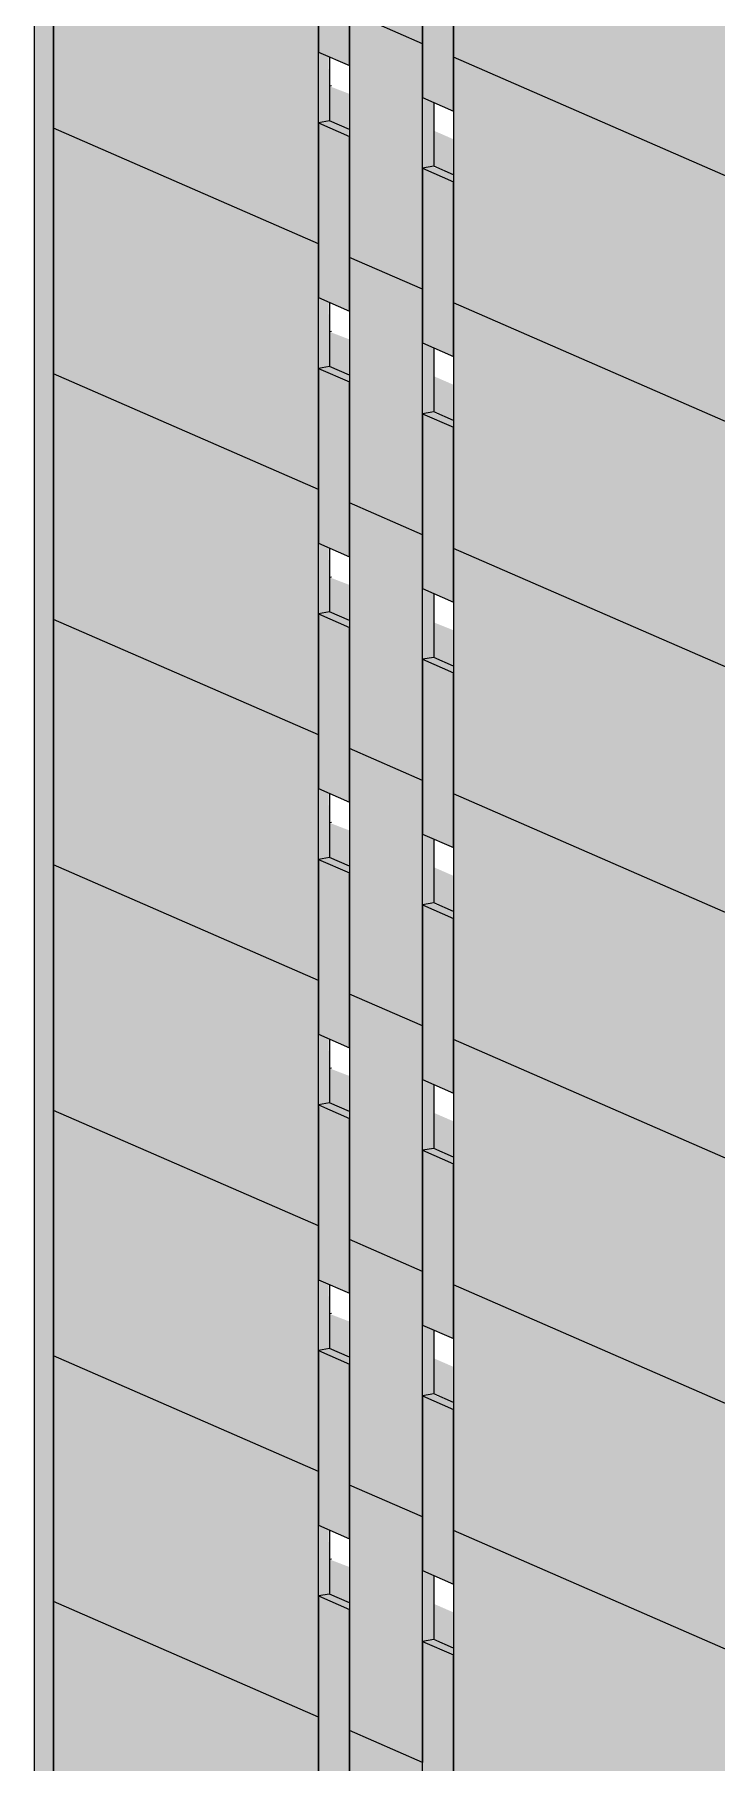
# Model space of a CAD drawing. Header units: centimetres. Extents: x -2102 to 22188, y -1637 to 88376.
# Drawn here: x 16458 to 17228, y 79714 to 81664 of the extents above; entities that cross this region are included whole.
import ezdxf

# ---------------------------------------------------------------- set-up
doc = ezdxf.new("R2010")
doc.units = ezdxf.units.CM
for name, color, linetype, lineweight in [('A-FLOR', 7, 'Continuous', 18), ('S-BEAM', 7, 'Continuous', 18), ('S-COLS', 7, 'Continuous', 18)]:
    doc.layers.add(name, color=color, linetype=linetype, lineweight=lineweight)

msp = doc.modelspace()

# ---------------------------------------------------------------- hatches: boundary and pattern name
at = {"layer": 'A-FLOR', "true_color": 0xbfbfbf}
h = msp.add_hatch(color=9, dxfattribs=at)
h.paths.add_polyline_path([(18161.48, 81470.72), (18161.48, 81582.68), (18141.27, 81591.49), (18050.51, 81575.9), (18050.51, 81519.1), (18117.23, 81490.01)], flags=0)
h.paths.add_polyline_path([(16931.22, 81505.37), (16931.22, 81545.61), (16908.8, 81555.38), (16908.8, 81515.14), (16931.17, 81505.39)], flags=0)
h.paths.add_polyline_path([(16813.7, 81556.61), (16813.7, 81596.85), (16791.34, 81605.4), (16791.34, 81566.36), (16806.64, 81559.68)], flags=0)
h.paths.add_polyline_path([(19459.62, 81673.54), (19459.62, 81817.95), (19272.4, 81785.79), (19272.4, 81755.17), (19438.65, 81682.69)], flags=0)
h.paths.add_polyline_path([(19578.09, 81695.65), (19747.65, 81724.78), (19578.09, 81798.71), (19578.09, 81714.02)], flags=0)
h = msp.add_hatch(color=9, dxfattribs=at)
h.paths.add_polyline_path([(18161.48, 81193.72), (18161.48, 81305.68), (18141.27, 81314.48), (18050.51, 81298.89), (18050.51, 81242.1), (18117.23, 81213.01)], flags=0)
h.paths.add_polyline_path([(16931.22, 81228.36), (16931.22, 81268.6), (16908.8, 81278.38), (16908.8, 81238.14), (16931.17, 81228.39)], flags=0)
h.paths.add_polyline_path([(16813.7, 81279.6), (16813.7, 81319.84), (16791.34, 81328.39), (16791.34, 81289.35), (16806.64, 81282.68)], flags=0)
h.paths.add_polyline_path([(19459.62, 81396.53), (19459.62, 81540.94), (19222.01, 81500.13), (19429.04, 81409.87)], flags=0)
h.paths.add_polyline_path([(19578.09, 81418.65), (19747.65, 81447.77), (19578.09, 81521.7), (19578.09, 81437.01)], flags=0)
h = msp.add_hatch(color=9, dxfattribs=at)
h.paths.add_polyline_path([(18161.48, 80916.71), (18161.48, 81028.67), (18141.27, 81037.48), (18050.51, 81021.89), (18050.51, 80965.09), (18117.23, 80936)], flags=0)
h.paths.add_polyline_path([(16931.22, 80951.36), (16931.22, 80991.6), (16908.8, 81000.64), (16908.8, 80961.13), (16931.17, 80951.38)], flags=0)
h.paths.add_polyline_path([(16813.7, 81002.59), (16813.7, 81042.83), (16791.34, 81051.39), (16791.34, 81012.35), (16806.64, 81005.67)], flags=0)
h.paths.add_polyline_path([(19459.62, 81119.53), (19459.62, 81252.94), (19240.11, 81215.23), (19419.43, 81137.05)], flags=0)
h.paths.add_polyline_path([(19578.09, 81141.64), (19747.65, 81170.77), (19578.09, 81244.69), (19578.09, 81160.01)], flags=0)
h = msp.add_hatch(color=9, dxfattribs=at)
h.paths.add_polyline_path([(18161.48, 80639.71), (18161.48, 80751.66), (18141.27, 80760.47), (18050.51, 80744.88), (18050.51, 80688.09), (18117.23, 80658.99)], flags=0)
h.paths.add_polyline_path([(16931.22, 80674.35), (16931.22, 80714.59), (16908.8, 80724.37), (16908.8, 80684.13), (16931.17, 80674.38)], flags=0)
h.paths.add_polyline_path([(16813.7, 80725.59), (16813.7, 80765.83), (16791.34, 80774.38), (16791.34, 80735.34), (16808.57, 80727.83)], flags=0)
h.paths.add_polyline_path([(19459.62, 80842.52), (19459.62, 80975.93), (19272.4, 80943.77), (19272.4, 80924.15), (19413.51, 80862.62)], flags=0)
h.paths.add_polyline_path([(19578.09, 80864.63), (19747.65, 80893.76), (19578.09, 80967.69), (19578.09, 80883)], flags=0)
h = msp.add_hatch(color=9, dxfattribs=at)
h.paths.add_polyline_path([(18161.48, 80362.7), (18161.48, 80474.66), (18141.28, 80483.47), (18050.51, 80467.88), (18050.51, 80411.08), (18117.23, 80381.99)], flags=0)
h.paths.add_polyline_path([(16931.22, 80397.35), (16931.22, 80437.59), (16908.8, 80447.36), (16908.8, 80407.12), (16931.17, 80397.37)], flags=0)
h.paths.add_polyline_path([(16813.7, 80448.58), (16813.7, 80488.82), (16791.34, 80497.38), (16791.34, 80458.34), (16810.55, 80449.96)], flags=0)
h.paths.add_polyline_path([(19459.62, 80565.52), (19459.62, 80709.93), (19272.4, 80677.77), (19272.4, 80647.14), (19413.51, 80585.62)], flags=0)
h.paths.add_polyline_path([(19578.09, 80587.63), (19747.65, 80616.76), (19578.09, 80690.68), (19578.09, 80591.42)], flags=0)
h = msp.add_hatch(color=9, dxfattribs=at)
h.paths.add_polyline_path([(18161.48, 80085.69), (18161.48, 80197.65), (18141.27, 80206.46), (18050.51, 80190.87), (18050.51, 80134.08), (18117.23, 80104.98)], flags=0)
h.paths.add_polyline_path([(16931.22, 80120.34), (16931.22, 80160.58), (16908.8, 80170.36), (16908.8, 80130.12), (16931.17, 80120.37)], flags=0)
h.paths.add_polyline_path([(16813.7, 80171.58), (16813.7, 80211.82), (16791.34, 80220.37), (16791.34, 80181.33), (16810.55, 80172.95)], flags=0)
h.paths.add_polyline_path([(19459.62, 80288.51), (19459.62, 80432.92), (19272.4, 80400.76), (19272.4, 80370.14), (19413.51, 80308.61)], flags=0)
h.paths.add_polyline_path([(19578.09, 80310.62), (19747.65, 80339.75), (19578.09, 80413.68), (19578.09, 80318.6)], flags=0)
h = msp.add_hatch(color=9, dxfattribs=at)
h.paths.add_polyline_path([(18161.48, 79808.69), (18161.48, 79920.65), (18141.27, 79929.46), (18050.51, 79913.86), (18050.51, 79857.07), (18117.23, 79827.98)], flags=0)
h.paths.add_polyline_path([(16931.22, 79843.34), (16931.22, 79883.58), (16908.8, 79893.35), (16908.8, 79853.11), (16931.17, 79843.36)], flags=0)
h.paths.add_polyline_path([(16813.7, 79894.57), (16813.7, 79934.81), (16791.34, 79943.36), (16791.34, 79904.32), (16810.55, 79895.95)], flags=0)
h.paths.add_polyline_path([(19459.62, 80011.51), (19459.62, 80155.92), (19272.4, 80123.76), (19272.4, 80093.13), (19413.51, 80031.61)], flags=0)
h.paths.add_polyline_path([(19578.09, 80033.62), (19747.65, 80062.75), (19578.09, 80136.67), (19578.09, 80045.79)], flags=0)
at = {"layer": 'S-BEAM', "true_color": 0xbfbfbf}
for points in [[(16813.7, 81628.72), (16813.7, 81825.89), (16778.63, 81841.18), (16778.63, 81644.01), (16806.64, 81631.79)], [(16931.17, 81577.5), (16931.17, 81774.68), (16896.1, 81789.97), (16896.1, 81592.79), (16908.8, 81587.25)], [(16931.17, 81577.5), (16931.22, 81577.51), (16931.17, 81605.74)], [(16813.7, 81548.88), (16813.7, 81556.61), (16791.34, 81566.36), (16778.63, 81564.18), (16808.7, 81551.07)], [(16813.7, 81351.71), (16813.7, 81548.88), (16778.63, 81564.18), (16778.63, 81367), (16806.64, 81354.79)], [(16931.17, 81497.67), (16931.22, 81497.86), (16931.17, 81505.39), (16906.91, 81514.82), (16896.1, 81512.96), (16926.16, 81499.85)], [(16931.17, 81300.5), (16931.17, 81497.67), (16896.1, 81512.96), (16896.1, 81315.79), (16908.8, 81310.25)], [(16931.17, 81300.5), (16931.22, 81300.51), (16931.17, 81328.73)], [(16813.7, 81271.88), (16813.7, 81279.6), (16791.34, 81289.35), (16778.63, 81287.17), (16810.07, 81273.46)], [(16813.7, 81074.7), (16813.7, 81271.88), (16778.63, 81287.17), (16778.63, 81090), (16806.64, 81077.78)], [(16931.17, 81220.67), (16931.22, 81220.85), (16931.17, 81228.39), (16906.91, 81237.81), (16896.1, 81235.96), (16926.16, 81222.85)], [(16931.17, 81023.49), (16931.17, 81220.67), (16896.1, 81235.96), (16896.1, 81038.78), (16908.8, 81033.24)], [(16931.17, 81023.49), (16931.22, 81023.5), (16931.17, 81051.73)], [(16813.7, 80994.87), (16813.7, 81002.59), (16791.34, 81012.35), (16778.63, 81010.16), (16808.7, 80997.06)], [(16813.7, 80797.7), (16813.7, 80994.87), (16778.63, 81010.16), (16778.63, 80812.99), (16806.64, 80800.78)], [(16931.17, 80943.66), (16931.22, 80943.84), (16931.17, 80951.38), (16906.91, 80960.81), (16896.1, 80958.95), (16926.16, 80945.84)], [(16931.17, 80746.49), (16931.17, 80943.66), (16896.1, 80958.95), (16896.1, 80761.78), (16908.8, 80756.24)], [(16931.17, 80746.49), (16931.22, 80746.5), (16931.17, 80775.31)], [(16813.7, 80717.87), (16813.7, 80725.59), (16791.34, 80735.34), (16778.63, 80733.16), (16808.7, 80720.05)], [(16813.7, 80520.69), (16813.7, 80717.87), (16778.63, 80733.16), (16778.63, 80535.98), (16807.92, 80523.22)], [(16931.17, 80666.65), (16931.22, 80666.84), (16931.17, 80674.38), (16906.91, 80683.8), (16896.1, 80681.94), (16926.16, 80668.84)], [(16931.17, 80469.48), (16931.17, 80666.65), (16896.1, 80681.94), (16896.1, 80484.77), (16908.8, 80479.23)], [(16931.17, 80469.48), (16931.22, 80469.49), (16931.17, 80498.31)], [(16813.7, 80440.86), (16813.7, 80448.58), (16791.34, 80458.34), (16778.63, 80456.15), (16808.7, 80443.04)], [(16813.7, 80243.69), (16813.7, 80440.86), (16778.63, 80455.01), (16778.63, 80258.98), (16806.64, 80246.77)], [(16931.17, 80389.65), (16931.22, 80389.83), (16931.17, 80397.37), (16906.91, 80406.8), (16896.1, 80404.94), (16928.09, 80390.99)], [(16931.17, 80192.48), (16931.17, 80389.65), (16896.1, 80404.94), (16896.1, 80207.77), (16908.8, 80202.23)], [(16931.17, 80192.48), (16931.22, 80192.48), (16931.17, 80221.3)], [(16813.7, 80163.86), (16813.7, 80171.58), (16791.34, 80181.33), (16778.63, 80179.15), (16808.7, 80166.04)], [(16813.7, 79966.68), (16813.7, 80163.86), (16778.63, 80179.15), (16778.63, 79981.97), (16806.64, 79969.76)], [(16931.17, 80112.64), (16931.22, 80112.83), (16930.69, 80120.57), (16906.91, 80129.79), (16896.1, 80127.93), (16928.09, 80113.99)], [(16931.17, 79915.47), (16931.17, 80112.64), (16896.1, 80127.93), (16896.1, 79930.76), (16908.8, 79925.22)], [(16931.17, 79915.47), (16931.22, 79915.48), (16931.17, 79944.3)], [(16813.7, 79886.85), (16813.7, 79894.57), (16791.34, 79904.32), (16778.63, 79902.14), (16808.7, 79889.03)], [(16813.7, 79689.68), (16813.7, 79886.85), (16778.63, 79902.14), (16778.63, 79704.97), (16806.64, 79692.75)], [(16931.17, 79835.64), (16931.22, 79835.82), (16930.69, 79843.57), (16906.91, 79852.79), (16896.1, 79850.93), (16928.09, 79836.98)], [(16931.17, 79638.46), (16931.17, 79835.64), (16896.1, 79850.93), (16896.1, 79653.75), (16908.8, 79648.22)]]:
    msp.add_hatch(color=9, dxfattribs=at).paths.add_polyline_path(points, flags=0)
at = {"layer": 'S-COLS', "true_color": 0x0080ff}
msp.add_hatch(color=150, dxfattribs=at).paths.add_polyline_path([(16479.57, 77958.83), (16479.52, 84264.58), (16458.3, 84273.83), (16458.3, 77968.1)], flags=0)
at = {"layer": 'S-COLS', "true_color": 0xc0c0c0}
for points in [[(16896.1, 81653.39), (16896.1, 81930.39), (16813.7, 81966.32), (16813.7, 81689.31), (16891.52, 81655.38)], [(17250.18, 81499.02), (17250.18, 81776.02), (16931.22, 81915.08), (16931.22, 81638.08), (17141.78, 81546.28)], [(16778.63, 81427.6), (16778.63, 81704.6), (16479.57, 81834.99), (16479.57, 81557.98), (16773.63, 81429.78)], [(16896.1, 81376.38), (16896.1, 81653.39), (16813.7, 81689.31), (16813.7, 81412.31), (16891.52, 81378.38)], [(16778.63, 81564.18), (16791.34, 81566.36), (16790.22, 81638.96), (16778.63, 81644.01), (16778.63, 81566.36)], [(17250.18, 81222.01), (17250.18, 81499.02), (16931.22, 81638.08), (16931.22, 81361.07), (17132.17, 81273.46)], [(16896.1, 81512.96), (16908.8, 81515.14), (16908.8, 81587.25), (16896.1, 81592.79), (16896.1, 81515.14)], [(16778.63, 81150.59), (16778.63, 81427.6), (16479.57, 81557.98), (16479.57, 81280.98), (16773.63, 81152.77)], [(16896.1, 81099.38), (16896.1, 81376.38), (16813.7, 81412.31), (16813.7, 81135.3), (16891.52, 81101.37)], [(16778.63, 81287.17), (16791.34, 81289.35), (16790.22, 81361.95), (16778.63, 81367), (16778.63, 81289.35)], [(17250.18, 80945), (17250.18, 81222.01), (16931.22, 81361.07), (16931.22, 81084.06), (17122.56, 81000.64)], [(16896.1, 81235.96), (16908.8, 81238.14), (16908.8, 81310.25), (16896.1, 81315.79), (16896.1, 81238.14)], [(16778.63, 80873.58), (16778.63, 81150.59), (16479.57, 81280.98), (16479.57, 81003.97), (16773.63, 80875.77)], [(16896.1, 80822.37), (16896.1, 81099.38), (16813.7, 81135.3), (16813.7, 80858.29), (16891.52, 80824.37)], [(16778.63, 81010.16), (16791.34, 81012.35), (16790.22, 81084.94), (16778.63, 81090), (16778.63, 81012.35)], [(17250.18, 80668), (17250.18, 80945), (16931.22, 81084.06), (16931.22, 80807.06), (17112.95, 80727.83)], [(16896.1, 80958.95), (16908.8, 80961.13), (16908.8, 81033.24), (16896.1, 81038.78), (16896.1, 80961.13)], [(16778.63, 80596.58), (16778.63, 80873.58), (16479.57, 81003.97), (16479.57, 80726.96), (16773.63, 80598.76)], [(16896.1, 80545.37), (16896.1, 80822.37), (16813.7, 80858.29), (16813.7, 80581.29), (16891.52, 80547.36)], [(16778.63, 80733.16), (16791.34, 80735.34), (16790.22, 80807.94), (16778.63, 80812.99), (16778.63, 80735.34)], [(17250.18, 80390.99), (17250.18, 80668), (16931.22, 80807.06), (16931.22, 80530.05), (17107.44, 80453.23)], [(16896.1, 80681.94), (16908.8, 80684.13), (16908.8, 80756.24), (16896.1, 80761.78), (16896.1, 80684.13)], [(16778.63, 80319.57), (16778.63, 80596.58), (16479.57, 80726.96), (16479.57, 80449.96), (16773.63, 80321.76)], [(16896.1, 80268.36), (16896.1, 80545.37), (16813.7, 80581.29), (16813.7, 80304.28), (16891.52, 80270.35)], [(16778.63, 80456.15), (16791.34, 80458.34), (16790.22, 80530.93), (16778.63, 80535.98), (16778.63, 80458.34)], [(17250.18, 80113.99), (17250.18, 80390.99), (16931.22, 80530.05), (16931.22, 80253.05), (17107.44, 80176.22)], [(16896.1, 80404.94), (16908.8, 80407.12), (16908.8, 80479.23), (16896.1, 80484.77), (16896.1, 80407.12)], [(16778.63, 80042.57), (16778.63, 80319.57), (16479.57, 80449.96), (16479.57, 80172.95), (16773.63, 80044.75)], [(16896.1, 79991.36), (16896.1, 80268.36), (16813.7, 80304.28), (16813.7, 80027.28), (16891.52, 79993.35)], [(16778.63, 80179.15), (16791.34, 80182.2), (16790.22, 80253.93), (16778.63, 80258.98), (16778.63, 80181.33)], [(17250.18, 79836.98), (17250.18, 80113.99), (16931.22, 80253.05), (16931.22, 79976.04), (17107.44, 79899.21)], [(16896.1, 80127.93), (16908.8, 80130.12), (16908.8, 80202.23), (16896.1, 80207.77), (16896.1, 80130.12)], [(16778.63, 79765.56), (16778.63, 80042.57), (16479.57, 80172.95), (16479.57, 79895.95), (16773.63, 79767.74)], [(16896.1, 79714.35), (16896.1, 79991.36), (16813.7, 80027.28), (16813.7, 79750.27), (16891.52, 79716.34)], [(16778.63, 79902.14), (16791.34, 79904.32), (16790.22, 79976.92), (16778.63, 79981.97), (16778.63, 79904.32)], [(17250.17, 79559.98), (17250.18, 79836.98), (16931.22, 79976.04), (16931.22, 79699.04), (17244.97, 79562.25)], [(16896.1, 79850.93), (16908.8, 79853.11), (16908.8, 79925.22), (16896.1, 79930.76), (16896.1, 79853.11)], [(16778.63, 79488.56), (16778.63, 79765.56), (16479.57, 79895.95), (16479.57, 79618.94), (16773.63, 79490.74)], [(16896.1, 79437.34), (16896.1, 79714.35), (16813.7, 79750.27), (16813.7, 79473.27), (16891.52, 79439.34)]]:
    msp.add_hatch(color=9, dxfattribs=at).paths.add_polyline_path(points, flags=0)

# ---------------------------------------------------------------- linework, layer by layer
at = {"layer": 'A-FLOR', "lineweight": 9}
for p, q in [((16793.31, 81605.74), (16791.34, 81605.4)), ((16793.31, 81328.73), (16791.34, 81328.39)), ((16793.31, 81051.73), (16791.34, 81051.39)), ((16793.31, 80774.72), (16791.34, 80774.38)), ((16793.31, 80497.71), (16791.34, 80497.38)), ((16793.31, 80220.71), (16791.34, 80220.37)), ((16793.31, 79943.7), (16791.34, 79943.36))]:
    msp.add_line(p, q, dxfattribs=at)
at = {"layer": 'S-BEAM', "lineweight": 9}
for p, q in [((16896.1, 81789.97), (16896.1, 81653.39)), ((16931.17, 81577.5), (16931.17, 81774.68)), ((16778.63, 81704.6), (16778.63, 81644.01)), ((16813.7, 81628.72), (16813.7, 81689.31)), ((16778.63, 81644.01), (16813.7, 81628.72)), ((16896.1, 81653.39), (16896.1, 81592.79)), ((16896.1, 81592.79), (16931.17, 81577.5)), ((16791.34, 81566.36), (16778.63, 81564.18)), ((16778.63, 81564.18), (16813.7, 81548.88)), ((16778.63, 81564.18), (16778.63, 81427.6)), ((16813.7, 81556.61), (16791.34, 81566.36)), ((16813.7, 81412.31), (16813.7, 81548.88)), ((16908.8, 81515.14), (16896.1, 81512.96)), ((16896.1, 81512.96), (16931.17, 81497.67)), ((16896.1, 81512.96), (16896.1, 81376.38)), ((16931.22, 81505.37), (16908.8, 81515.14)), ((16931.17, 81300.5), (16931.17, 81497.67)), ((16778.63, 81427.6), (16778.63, 81367)), ((16813.7, 81351.71), (16813.7, 81412.31)), ((16896.1, 81376.38), (16896.1, 81315.79)), ((16778.63, 81367), (16813.7, 81351.71)), ((16896.1, 81315.79), (16931.17, 81300.5)), ((16791.34, 81289.35), (16778.63, 81287.17)), ((16778.63, 81287.17), (16813.7, 81271.88)), ((16778.63, 81287.17), (16778.63, 81150.59)), ((16813.7, 81279.6), (16791.34, 81289.35)), ((16813.7, 81135.3), (16813.7, 81271.88)), ((16908.8, 81238.14), (16896.1, 81235.96)), ((16896.1, 81235.96), (16931.17, 81220.67)), ((16896.1, 81235.96), (16896.1, 81099.38)), ((16931.22, 81228.36), (16908.8, 81238.14)), ((16931.17, 81023.49), (16931.17, 81220.67)), ((16778.63, 81150.59), (16778.63, 81090)), ((16813.7, 81074.7), (16813.7, 81135.3)), ((16896.1, 81099.38), (16896.1, 81038.78)), ((16778.63, 81090), (16813.7, 81074.7)), ((16896.1, 81038.78), (16931.17, 81023.49)), ((16791.34, 81012.35), (16778.63, 81010.16)), ((16778.63, 81010.16), (16813.7, 80994.87)), ((16778.63, 81010.16), (16778.63, 80873.58)), ((16813.7, 81002.59), (16791.34, 81012.35)), ((16813.7, 80858.29), (16813.7, 80994.87)), ((16908.8, 80961.13), (16896.1, 80958.95)), ((16931.22, 80951.36), (16908.8, 80961.13)), ((16896.1, 80958.95), (16931.17, 80943.66)), ((16896.1, 80958.95), (16896.1, 80822.37)), ((16931.17, 80746.49), (16931.17, 80943.66)), ((16778.63, 80873.58), (16778.63, 80812.99)), ((16813.7, 80797.7), (16813.7, 80858.29)), ((16778.63, 80812.99), (16813.7, 80797.7)), ((16896.1, 80822.37), (16896.1, 80761.78)), ((16896.1, 80761.78), (16931.17, 80746.49)), ((16791.34, 80735.34), (16778.63, 80733.16)), ((16778.63, 80733.16), (16813.7, 80717.87)), ((16778.63, 80733.16), (16778.63, 80596.58)), ((16813.7, 80725.59), (16791.34, 80735.34)), ((16813.7, 80581.29), (16813.7, 80717.87)), ((16908.8, 80684.13), (16896.1, 80681.94)), ((16896.1, 80681.94), (16931.17, 80666.65)), ((16896.1, 80681.94), (16896.1, 80545.37)), ((16931.22, 80674.35), (16908.8, 80684.13)), ((16931.17, 80469.48), (16931.17, 80666.65)), ((16778.63, 80596.58), (16778.63, 80535.98)), ((16813.7, 80520.69), (16813.7, 80581.29)), ((16778.63, 80535.98), (16813.7, 80520.69)), ((16896.1, 80545.37), (16896.1, 80484.77)), ((16896.1, 80484.77), (16931.17, 80469.48)), ((16791.34, 80458.34), (16778.63, 80456.15)), ((16778.63, 80456.15), (16813.7, 80440.86)), ((16778.63, 80456.15), (16778.63, 80319.57)), ((16813.7, 80448.58), (16791.34, 80458.34)), ((16813.7, 80304.28), (16813.7, 80440.86)), ((16908.8, 80407.12), (16896.1, 80404.94)), ((16896.1, 80404.94), (16931.17, 80389.65)), ((16896.1, 80404.94), (16896.1, 80268.36)), ((16931.22, 80397.35), (16908.8, 80407.12)), ((16931.17, 80192.48), (16931.17, 80389.65)), ((16778.63, 80319.57), (16778.63, 80258.98)), ((16813.7, 80243.69), (16813.7, 80304.28)), ((16778.63, 80258.98), (16813.7, 80243.69)), ((16896.1, 80268.36), (16896.1, 80207.77)), ((16896.1, 80207.77), (16931.17, 80192.48)), ((16791.34, 80181.33), (16778.63, 80179.15)), ((16813.7, 80171.58), (16791.34, 80181.33)), ((16778.63, 80179.15), (16813.7, 80163.86)), ((16778.63, 80179.15), (16778.63, 80042.57)), ((16813.7, 80027.28), (16813.7, 80163.86)), ((16908.8, 80130.12), (16896.1, 80127.93)), ((16896.1, 80127.93), (16931.17, 80112.64)), ((16896.1, 80127.93), (16896.1, 79991.36)), ((16931.22, 80120.34), (16908.8, 80130.12)), ((16931.17, 79915.47), (16931.17, 80112.64)), ((16778.63, 80042.57), (16778.63, 79981.97)), ((16813.7, 79966.68), (16813.7, 80027.28)), ((16896.1, 79991.36), (16896.1, 79930.76)), ((16778.63, 79981.97), (16813.7, 79966.68)), ((16896.1, 79930.76), (16931.17, 79915.47)), ((16791.34, 79904.32), (16778.63, 79902.14)), ((16778.63, 79902.14), (16813.7, 79886.85)), ((16778.63, 79902.14), (16778.63, 79765.56)), ((16813.7, 79894.57), (16791.34, 79904.32)), ((16813.7, 79750.27), (16813.7, 79886.85)), ((16908.8, 79853.11), (16896.1, 79850.93)), ((16896.1, 79850.93), (16931.17, 79835.64)), ((16896.1, 79850.93), (16896.1, 79714.35)), ((16931.22, 79843.34), (16908.8, 79853.11)), ((16931.17, 79638.46), (16931.17, 79835.64)), ((16778.63, 79765.56), (16778.63, 79704.97)), ((16813.7, 79689.68), (16813.7, 79750.27))]:
    msp.add_line(p, q, dxfattribs=at)
at = {"layer": 'S-COLS', "lineweight": 9}
for p, q in [((16458.3, 77968.1), (16458.3, 84273.83)), ((16479.57, 77958.83), (16479.57, 84264.56)), ((16931.22, 81915.08), (16931.22, 81638.08)), ((16896.1, 81653.39), (16896.1, 81869.8)), ((16479.57, 81834.99), (16479.57, 81557.98)), ((16778.63, 81644.01), (16778.63, 81704.6)), ((16813.7, 81689.31), (16813.7, 81628.72)), ((16896.1, 81653.39), (16813.7, 81689.31)), ((16896.1, 81653.39), (16813.7, 81689.31)), ((16778.63, 81564.18), (16778.63, 81644.01)), ((16896.1, 81592.79), (16896.1, 81653.39)), ((16791.34, 81638.47), (16791.34, 81566.36)), ((16813.7, 81628.72), (16813.7, 81548.88)), ((16931.22, 81638.08), (16931.22, 81361.07)), ((17250.18, 81499.02), (16931.22, 81638.08)), ((17250.18, 81499.02), (16931.22, 81638.08)), ((16896.1, 81376.38), (16896.1, 81592.79)), ((16908.8, 81587.25), (16908.8, 81515.14)), ((16778.63, 81427.6), (16778.63, 81564.18)), ((16479.57, 81557.98), (16479.57, 81280.98)), ((16778.63, 81427.6), (16479.57, 81557.98)), ((16778.63, 81427.6), (16479.57, 81557.98)), ((16813.7, 81548.88), (16813.7, 81412.31)), ((16778.63, 81367), (16778.63, 81427.6)), ((16813.7, 81412.31), (16813.7, 81351.71)), ((16896.1, 81376.38), (16813.7, 81412.31)), ((16896.1, 81376.38), (16813.7, 81412.31)), ((16896.1, 81315.79), (16896.1, 81376.38)), ((16778.63, 81287.17), (16778.63, 81367)), ((16791.34, 81361.46), (16791.34, 81289.35)), ((16813.7, 81351.71), (16813.7, 81271.88)), ((16931.22, 81361.07), (16931.22, 81084.06)), ((17250.18, 81222.01), (16931.22, 81361.07)), ((17250.18, 81222.01), (16931.22, 81361.07)), ((16896.1, 81099.38), (16896.1, 81315.79)), ((16908.8, 81310.25), (16908.8, 81238.14)), ((16479.57, 81280.98), (16479.57, 81003.97)), ((16778.63, 81150.59), (16479.57, 81280.98)), ((16778.63, 81150.59), (16479.57, 81280.98)), ((16778.63, 81150.59), (16778.63, 81287.17)), ((16813.7, 81271.88), (16813.7, 81135.3)), ((16778.63, 81090), (16778.63, 81150.59)), ((16813.7, 81135.3), (16813.7, 81074.7)), ((16896.1, 81099.38), (16813.7, 81135.3)), ((16896.1, 81099.38), (16813.7, 81135.3)), ((16896.1, 81038.78), (16896.1, 81099.38)), ((16778.63, 81010.16), (16778.63, 81090)), ((16791.34, 81084.46), (16791.34, 81012.35)), ((16931.22, 81084.06), (16931.22, 80807.06)), ((17250.18, 80945), (16931.22, 81084.06)), ((17250.18, 80945), (16931.22, 81084.06)), ((16813.7, 81074.7), (16813.7, 80994.87)), ((16896.1, 80822.37), (16896.1, 81038.78)), ((16908.8, 81033.24), (16908.8, 80961.13)), ((16479.57, 81003.97), (16479.57, 80726.96)), ((16778.63, 80873.58), (16479.57, 81003.97)), ((16778.63, 80873.58), (16479.57, 81003.97)), ((16778.63, 80873.58), (16778.63, 81010.16)), ((16813.7, 80994.87), (16813.7, 80858.29)), ((16778.63, 80812.99), (16778.63, 80873.58)), ((16813.7, 80858.29), (16813.7, 80797.7)), ((16896.1, 80822.37), (16813.7, 80858.29)), ((16896.1, 80822.37), (16813.7, 80858.29)), ((16778.63, 80733.16), (16778.63, 80812.99)), ((16791.34, 80807.45), (16791.34, 80735.34)), ((16896.1, 80761.78), (16896.1, 80822.37)), ((16931.22, 80807.06), (16931.22, 80530.05)), ((17250.18, 80668), (16931.22, 80807.06)), ((17250.18, 80668), (16931.22, 80807.06)), ((16813.7, 80797.7), (16813.7, 80717.87)), ((16896.1, 80545.37), (16896.1, 80761.78)), ((16908.8, 80756.24), (16908.8, 80684.13)), ((16479.57, 80726.96), (16479.57, 80449.96)), ((16778.63, 80596.58), (16479.57, 80726.96)), ((16778.63, 80596.58), (16479.57, 80726.96)), ((16778.63, 80596.58), (16778.63, 80733.16)), ((16813.7, 80717.87), (16813.7, 80581.29)), ((16778.63, 80535.98), (16778.63, 80596.58)), ((16813.7, 80581.29), (16813.7, 80520.69)), ((16896.1, 80545.37), (16813.7, 80581.29)), ((16896.1, 80545.37), (16813.7, 80581.29)), ((16778.63, 80456.15), (16778.63, 80535.98)), ((16791.34, 80530.44), (16791.34, 80458.34)), ((16896.1, 80484.77), (16896.1, 80545.37)), ((16813.7, 80520.69), (16813.7, 80440.86)), ((16931.22, 80530.05), (16931.22, 80253.05)), ((17250.18, 80390.99), (16931.22, 80530.05)), ((17250.18, 80390.99), (16931.22, 80530.05)), ((16896.1, 80268.36), (16896.1, 80484.77)), ((16908.8, 80479.23), (16908.8, 80407.12)), ((16778.63, 80319.57), (16778.63, 80456.15)), ((16479.57, 80449.96), (16479.57, 80172.95)), ((16778.63, 80319.57), (16479.57, 80449.96)), ((16778.63, 80319.57), (16479.57, 80449.96)), ((16813.7, 80440.86), (16813.7, 80304.28)), ((16778.63, 80258.98), (16778.63, 80319.57)), ((16813.7, 80304.28), (16813.7, 80243.69)), ((16896.1, 80268.36), (16813.7, 80304.28)), ((16896.1, 80268.36), (16813.7, 80304.28)), ((16778.63, 80179.15), (16778.63, 80258.98)), ((16896.1, 80207.77), (16896.1, 80268.36)), ((16791.34, 80253.44), (16791.34, 80181.33)), ((16813.7, 80243.69), (16813.7, 80163.86)), ((16931.22, 80253.05), (16931.22, 79976.04)), ((17250.18, 80113.99), (16931.22, 80253.05)), ((17250.18, 80113.99), (16931.22, 80253.05)), ((16896.1, 79991.36), (16896.1, 80207.77)), ((16908.8, 80202.23), (16908.8, 80130.12)), ((16479.57, 80172.95), (16479.57, 79895.95)), ((16778.63, 80042.57), (16479.57, 80172.95)), ((16778.63, 80042.57), (16479.57, 80172.95)), ((16778.63, 80042.57), (16778.63, 80179.15)), ((16813.7, 80163.86), (16813.7, 80027.28)), ((16778.63, 79981.97), (16778.63, 80042.57)), ((16813.7, 80027.28), (16813.7, 79966.68)), ((16896.1, 79991.36), (16813.7, 80027.28)), ((16896.1, 79991.36), (16813.7, 80027.28)), ((16896.1, 79930.76), (16896.1, 79991.36)), ((16778.63, 79902.14), (16778.63, 79981.97)), ((16791.34, 79976.43), (16791.34, 79904.32)), ((16813.7, 79966.68), (16813.7, 79886.85)), ((16931.22, 79976.04), (16931.22, 79699.04)), ((17250.18, 79836.98), (16931.22, 79976.04)), ((17250.18, 79836.98), (16931.22, 79976.04)), ((16896.1, 79714.35), (16896.1, 79930.76)), ((16908.8, 79925.22), (16908.8, 79853.11)), ((16479.57, 79895.95), (16479.57, 79618.94)), ((16778.63, 79765.56), (16479.57, 79895.95)), ((16778.63, 79765.56), (16479.57, 79895.95)), ((16778.63, 79765.56), (16778.63, 79902.14)), ((16813.7, 79886.85), (16813.7, 79750.27)), ((16778.63, 79704.97), (16778.63, 79765.56)), ((16813.7, 79750.27), (16813.7, 79689.68)), ((16896.1, 79714.35), (16813.7, 79750.27)), ((16896.1, 79714.35), (16813.7, 79750.27)), ((16896.1, 79653.75), (16896.1, 79714.35))]:
    msp.add_line(p, q, dxfattribs=at)

doc.saveas('drawing.dxf')
